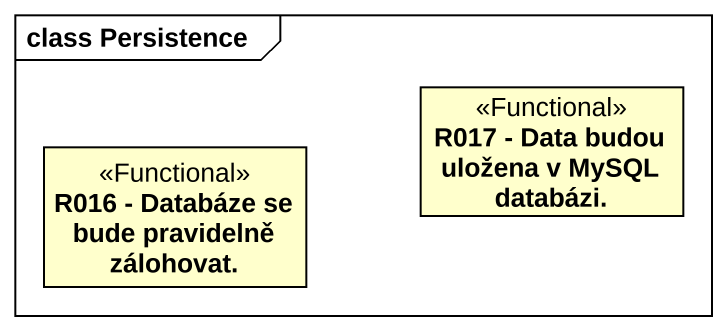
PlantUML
@startuml
mainframe class Persistence
hide circle
hide empty members
class "R017 - Data budou uložena v MySQL databázi." as R017_Data_budou_uložena_v <<Functional>>
class "R016 - Databáze se bude pravidelně zálohovat." as R016_Databáze_se_bude <<Functional>>
@enduml
